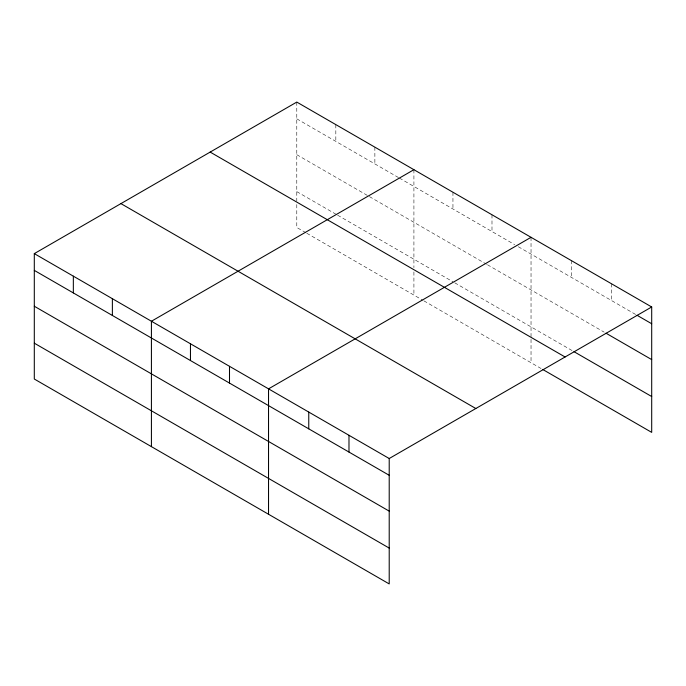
<?xml version="1.0" encoding="UTF-8"?>
<svg xmlns="http://www.w3.org/2000/svg" width="686" height="686" viewBox="0 0 686 686"><rect width="100%" height="100%" fill="white"/><g stroke="black" fill="none" stroke-linecap="round" stroke-linejoin="round"><path stroke-width="0.51" stroke-dasharray="3.43 2.57" d="M296.789 118.832L398.48 177.545M399.389 178.068L514.689 244.636M518.324 246.737L636.162 314.771M296.789 154.684L368.519 196.093M369.428 196.616L486.546 264.239M487.454 264.762L604.16 332.144M296.789 191.626L335.831 214.161M337.649 215.207L452.949 281.783M454.767 282.829L573.084 351.138M305.87 232.717L296.789 227.478L296.789 202.164M306.779 233.24L422.988 300.331M423.897 300.854L541.091 368.519M611.475 283.755L611.475 300.519M571.258 260.534L571.258 277.298M531.033 237.313L531.033 362.714M491.991 214.769L491.991 231.534M452.949 192.234L452.949 208.99M413.915 169.691L413.915 267.677M413.915 271.896L413.915 295.091M374.873 147.156L374.873 163.911M335.831 124.612L335.831 141.376M296.789 102.077L296.789 201.109"/><path stroke-width="1.03" d="M389.211 511.139L389.211 458.522L34.3 253.623L34.3 379.024L389.211 583.923L389.211 511.139L34.3 306.239M34.3 253.623L296.789 102.077L651.7 306.976L651.7 432.377L542.918 369.574M413.915 169.691L151.417 321.245L151.417 446.637M531.033 237.313L268.535 388.859L268.535 514.26M389.211 458.522L651.7 306.976M637.071 315.294L651.7 323.741M605.995 333.199L651.7 359.593M573.993 351.669L651.7 396.525M210.173 152.086L565.075 356.986M120.925 203.613L475.827 408.513M34.3 270.387L389.211 475.287M34.3 343.171L389.211 548.08M348.985 435.301L348.985 452.065M308.76 412.08L308.76 428.844M229.501 366.324L229.501 383.08M190.459 343.78L190.459 360.544M112.375 298.702L112.375 315.466M73.342 276.166L73.342 292.922"/></g></svg>
